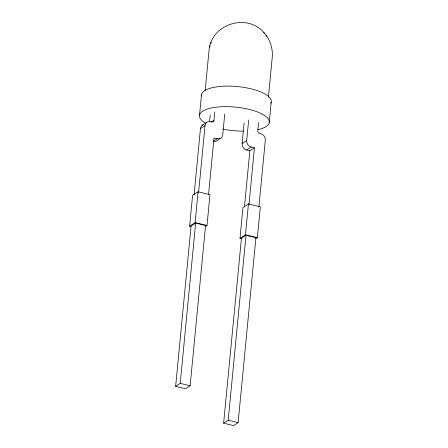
<?xml version="1.0" encoding="UTF-8"?>
<svg xmlns="http://www.w3.org/2000/svg" width="448" height="448" viewBox="0 0 448 448"><rect width="100%" height="100%" fill="white"/><g stroke="black" fill="none" stroke-linecap="round" stroke-linejoin="round"><path stroke-width="0.67" d="M199.55 115.007L201.527 94.461M190.949 226.47L189.627 226.15L192.595 195.334L198.083 191.755L209.978 194.634L207.01 225.456L205.363 226.526M175.644 386.355L191.078 226.094L195.647 223.115L205.565 225.512L190.131 385.778L185.562 388.758L175.644 386.355L180.219 383.376L190.131 385.778M194.113 194.578L200.463 128.582A5.566 4.827 56.9 0 1 203.42 124.667M205.19 90.39L208.975 51.05C210.566 23.862 247.716 12.359 264.482 33.286M189.627 226.15L195.115 222.578L198.083 191.755M180.219 383.376L195.647 223.115M198.615 192.293L205.038 125.597A5.566 4.827 56.9 0 1 210.577 121.598L211.809 121.895A2.195 1.904 56.9 0 0 213.987 120.322L214.788 112M209.546 121.918L210.218 114.979M208.533 194.695L213.987 138.012L217.202 138.79L219.783 138.701A5.561 4.822 56.9 0 0 222.74 134.786L224.722 114.184M248.982 204.484L254.436 147.801L249.866 150.78L246.652 150.002A5.566 4.827 56.9 0 1 242.122 143.567L244.104 122.976M254.436 147.801L251.227 147.022A5.566 4.827 56.9 0 1 246.691 140.588L248.674 119.997M241.976 238.818L239.994 238.342L242.962 207.519L248.444 203.946L260.344 206.825L257.376 237.642L255.73 238.717M223.636 423.203L241.438 238.28L246.014 235.301L255.926 237.703L238.123 422.621L233.548 425.6L223.636 423.203L228.206 420.218L238.123 422.621M244.474 206.769L249.866 150.78M239.994 238.342L245.476 234.763L248.444 203.946M228.206 420.218L246.014 235.301M258.569 122.623L257.768 130.917A2.195 1.904 56.9 0 0 259.554 133.454L260.781 133.75A5.566 4.827 56.9 0 1 265.317 140.185L258.894 206.881M268.397 97.322L272.25 57.288C273.05 48.21 269.937 38.898 263.648 32.262M269.214 122.774L271.197 102.228M209.625 47.186L210.05 45.836M210.801 43.445L211.215 42.129M202.294 125.244L206.87 122.265M200.463 128.582L205.038 125.597M211.131 122.186L213.987 120.322M213.198 141.394L217.202 138.79M220.909 138.124L216.339 141.103A5.566 4.827 56.9 0 1 213.948 141.904M242.122 143.567L246.691 140.588M246.652 150.002L251.227 147.022M195.115 222.578L207.01 225.456M245.476 234.763L257.376 237.642M265.927 35.09L266.862 36.238M257.796 129.702A35.078 11.827 5.5 0 0 263.654 114.906L260.915 113.428A35.078 11.827 5.5 0 0 213.438 107.604A35.078 11.827 5.5 0 0 205.111 122.875M243.348 131.13A35.078 11.827 5.5 0 1 222.768 129.097M201.477 96.012A35.078 11.827 5.5 0 1 238.291 86.654A35.078 11.827 5.5 0 1 270.827 103.225"/></g></svg>
